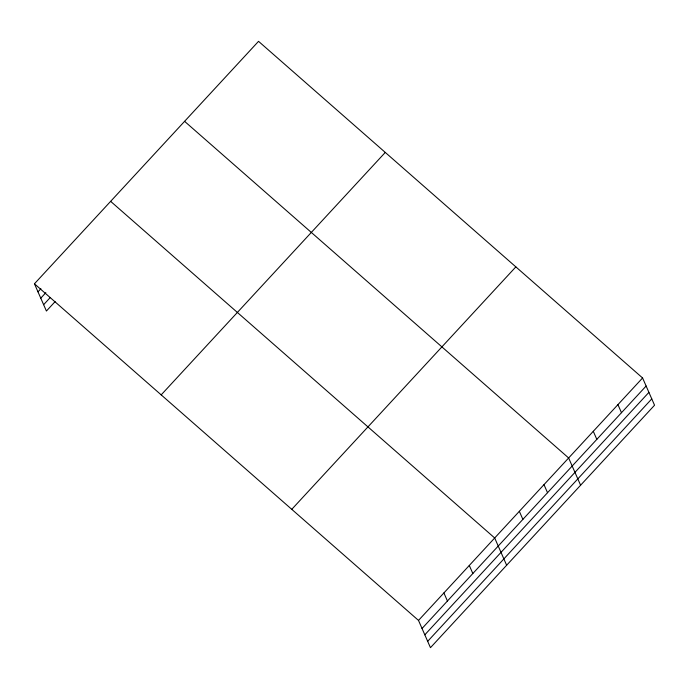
<?xml version="1.0" encoding="UTF-8"?>
<svg xmlns="http://www.w3.org/2000/svg" width="689" height="689" viewBox="0 0 689 689"><rect width="100%" height="100%" fill="white"/><g stroke="black" fill="none" stroke-linecap="round" stroke-linejoin="round"><path stroke-width="1.03" d="M34.45 283.782L258.539 41.331L642.587 377.968L654.55 405.218L430.461 647.669L418.499 620.419L34.45 283.782L46.413 311.032L55.12 301.61M37.99 291.843L40.892 288.7M40.772 298.173L45.844 292.679M43.631 304.702L50.159 297.631M161.183 394.875L385.272 152.424M291.766 509.326L515.854 266.876M418.499 620.419L642.587 377.968M422.038 628.48L646.127 386.029M424.82 634.81L648.909 392.368M427.68 641.338L651.768 398.888M184.592 121.342L568.64 457.978L580.603 485.228M110.636 201.352L494.693 537.988L506.648 565.238M617.938 404.641L621.478 412.702M593.289 431.305L596.829 439.375M543.991 484.651L547.531 492.713M519.342 511.316L522.882 519.377M469.295 565.462L472.835 573.524M443.897 592.945L447.437 601.006"/></g></svg>
